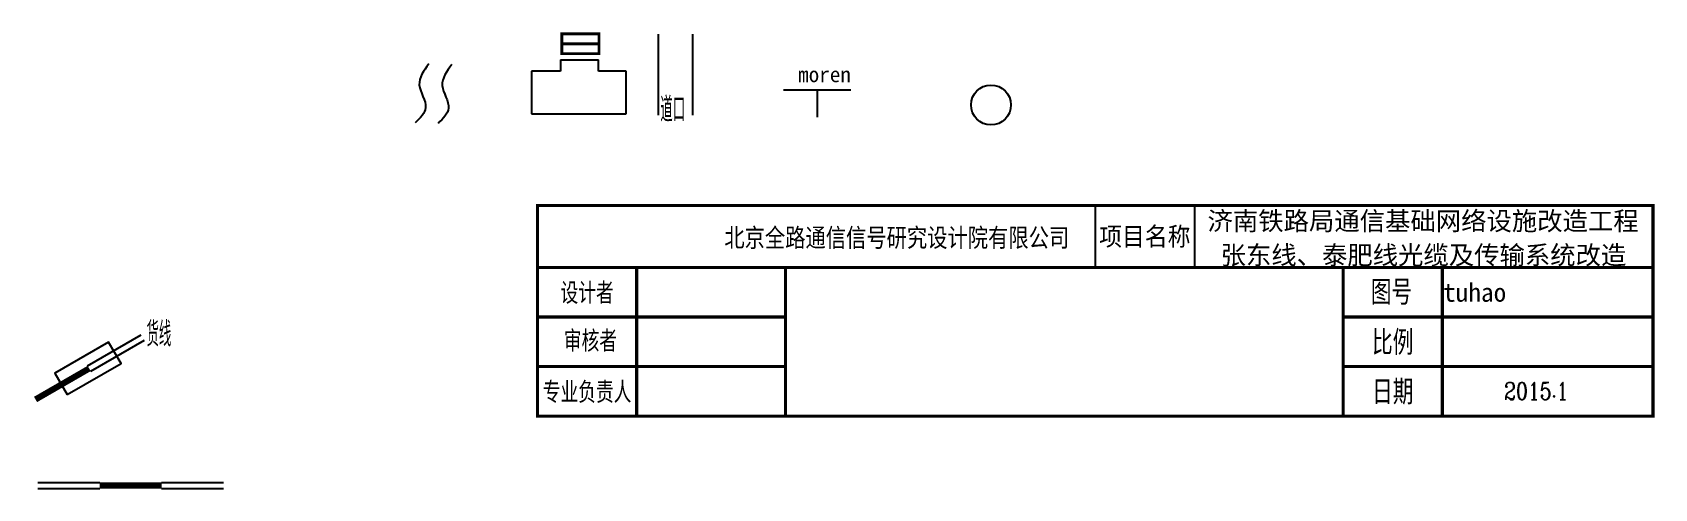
# Model space of a CAD drawing. Header units: inches. Extents: x -2053 to 93, y -57 to 178.
# Drawn here: x -169.2 to 92.5, y -57.5 to 16.2 of the extents above.
import ezdxf
from ezdxf.enums import TextEntityAlignment as Align

# ---------------------------------------------------------------- set-up
doc = ezdxf.new("R2010")
doc.units = ezdxf.units.IN
doc.header["$MEASUREMENT"] = 0
doc.layers.add('TABLE', color=7, linetype='Continuous')
doc.styles.add('H', font='', dxfattribs={"width": 0.9, "height": 300})
doc.styles.add('ROMANC', font='romanc.shx', dxfattribs={"width": 0.8, "bigfont": 'hztxt.shx'})
doc.styles.add('RT_TABLE', font='ROMANS.shx', dxfattribs={"width": 0.5, "bigfont": 'HZFS1.shx'})
doc.styles.get("Standard").update_dxf_attribs({"font": ''})
doc.styles.add('宋体', font='')
doc.styles.get('H').set_extended_font_data('SimSun')
doc.styles.get('Standard').set_extended_font_data('SimSun')
doc.styles.get('宋体').set_extended_font_data('SimSun')

# ---------------------------------------------------------------- blocks, each defined once
blk = doc.blocks.new('qiao')
at = {"layer": 'TABLE'}
for p, q in [((-5.37, 4.33), (5.45, 4.33)), ((0.04, 4.33), (0.04, -0.12))]:
    blk.add_line(p, q, dxfattribs=at)
blk.add_attdef('K0+000', text='', height=2.5).set_placement((1.22, 6.78), align=Align.MIDDLE)
blk = doc.blocks.new('daokou')
for p, q in [((-2.74, 5.4), (-2.74, -7.68)), ((2.8, 5.4), (2.8, -7.68))]:
    blk.add_line(p, q)
at = {"layer": 'TABLE', "insert": (-0.4, -6.75), "char_height": 4, "width": 20, "attachment_point": 5, "style": 'RT_TABLE'}
blk.add_mtext('道口', dxfattribs=at)
blk.add_mtext('道口', dxfattribs=at)
blk = doc.blocks.new('handong')
at = {"color": 0}
blk.add_circle((-0.08, -0.02), 3.22, dxfattribs=at)
blk = doc.blocks.new('tongxinzhan')
at = {"color": 0, "lineweight": -3}
for p, q in [((-3.02, 8.79), (-3.02, 6.94)), ((-3.02, 8.79), (3.1, 8.79)), ((3.1, 6.94), (3.1, 8.79)), ((-3.02, 6.94), (-7.72, 6.94)), ((-7.72, 6.94), (-7.72, 0.07)), ((7.53, 6.94), (3.1, 6.94)), ((7.53, 0.07), (7.53, 6.94)), ((-7.72, 0.07), (7.53, 0.07))]:
    blk.add_line(p, q, dxfattribs=at)
at = {"const_width": 0.475}
blk.add_lwpolyline([(3.17, 9.76), (-2.81, 9.76), (-2.81, 12.96), (3.17, 12.96)], close=True, dxfattribs=at)
blk.add_lwpolyline([(-2.81, 11.36), (3.17, 11.36)], dxfattribs=at)
blk = doc.blocks.new('sign')
for p, q in [((90.25, 34.25), (90.25, 24.25)), ((106.25, 34.25), (106.25, 24.25)), ((106.25, 34.25), (106.25, 24.25)), ((40.25, 24.25), (0.25, 24.25)), ((180.25, 24.25), (0.25, 24.25)), ((0.25, 24.25), (0.25, 0.25)), ((40.25, 24.25), (0.25, 24.25)), ((130.25, 24.25), (130.25, 0.25)), ((180.25, 24.25), (180.25, 0.25)), ((180.25, 0.25), (0.25, 0.25))]:
    blk.add_line(p, q)
at = {"const_width": 0.5}
for points in [[(0.25, 34.25), (180.25, 34.25), (180.25, 24.25), (0.25, 24.25)], [(0.25, 24.25), (180.25, 24.25), (180.25, 0.25), (0.25, 0.25)]]:
    blk.add_lwpolyline(points, close=True, dxfattribs=at)
for points in [[(16.25, 24.25), (16.25, 0.25)], [(40.25, 24.25), (40.25, 0.25)], [(40.25, 24.25), (40.25, 0.25)], [(130.25, 24.25), (130.25, 0.25)], [(130.25, 24.25), (180.25, 24.25)], [(130.25, 24.25), (180.25, 24.25)], [(146.25, 24.25), (146.25, 0.25)], [(180.25, 24.25), (180.25, 0.25)], [(0.25, 16.25), (40.25, 16.25)], [(130.25, 16.25), (180.25, 16.25)], [(0.25, 8.25), (40.25, 8.25)], [(130.25, 8.25), (180.25, 8.25)], [(0.25, 0.25), (180.25, 0.25)], [(0.25, 0.25), (76.25, 0.25)], [(0.25, 0.25), (180.25, 0.25)]]:
    blk.add_lwpolyline(points, dxfattribs=at)
for s, height, style, width, p in [('北京全路通信信号研究设计院有限公司', 3, 'H', 0.8, (58.22, 29.06)), ('项目名称', 3, 'H', 0.9, (98.25, 29.25)), ('图号', 3.5, '宋体', 0.7, (138.05, 20.35)), ('比例', 3.5, '宋体', 0.7, (138.25, 12.25)), ('日期', 3.5, '宋体', 0.7, (138.25, 4.25))]:
    blk.add_text(s, height=height, dxfattribs=dict(style=style, width=width)).set_placement(p, align=Align.MIDDLE_CENTER)
at = {"style": '宋体', "width": 0.7}
for s, p in [('设计者', (8.25, 20.25)), ('审核者', (8.79, 12.52)), ('专业负责人', (8.25, 4.25))]:
    blk.add_text(s, height=3, dxfattribs=at).set_placement(p, align=Align.MIDDLE)
for tag, p in [('PROGRAM_NAME_001', (108.37, 30.25)), ('PROGRAM_NAME_002', (110.47, 24.74)), ('TUHAO_001', (146.37, 18.71))]:
    blk.add_attdef(tag, p, '', height=3)
blk.add_attdef('TU_NAME', text='', height=3.5).set_placement((85.25, 12.75), align=Align.MIDDLE_CENTER)
at = {"style": 'ROMANC', "width": 0.8}
blk.add_attdef('RIQI_001', (156.22, 2.88), '', height=2.8, dxfattribs=at)
blk = doc.blocks.new('guogou')
at = {"color": 0}
for points in [[(-0.79, 5.11), (-2.32, 1.71), (-1.3, -1.95), (-3, -4.41)], [(2.92, 5.01), (1.38, 1.62), (2.4, -2.04), (0.7, -4.5)]]:
    blk.add_spline(points, degree=3, dxfattribs=at)
blk = doc.blocks.new('cxguogui')
at = {"layer": 'TABLE'}
for p, q in [((2.66, 1.87), (11.32, 6.87)), ((3.16, 1), (11.82, 6))]:
    blk.add_line(p, q, dxfattribs=at)
blk.add_lwpolyline([(-0.62, -2.77), (8.04, 2.23), (6.04, 5.69), (-2.62, 0.69)], close=True, dxfattribs=at)
at = {"layer": 'TABLE', "const_width": 1}
blk.add_lwpolyline([(-5.75, -3.57), (2.91, 1.43)], dxfattribs=at)
at = {"layer": 'TABLE', "insert": (14.15, 6.98), "char_height": 4, "width": 10, "attachment_point": 5, "style": 'RT_TABLE'}
blk.add_mtext('货线', dxfattribs=at)
blk = doc.blocks.new('zxguogui')
at = {"layer": 'TABLE'}
for p, q in [((-15.4, 0.54), (-5.4, 0.54)), ((4.6, 0.54), (14.6, 0.54)), ((-15.4, -0.46), (-5.4, -0.46)), ((4.6, -0.46), (14.6, -0.46))]:
    blk.add_line(p, q, dxfattribs=at)
at = {"layer": 'TABLE', "const_width": 1}
blk.add_lwpolyline([(-5.4, 0.04), (4.6, 0.04)], dxfattribs=at)

msp = doc.modelspace()

# ---------------------------------------------------------------- block references
for name, p in [('tongxinzhan', (-81, 3)), ('daokou', (-65.54, 10.5)), ('guogou', (-104.5, 6)), ('handong', (-14.5, 4.5)), ('cxguogui', (-163, -39.5)), ('zxguogui', (-153, -57))]:
    msp.add_blockref(name, p)
for name, p, values in [('qiao', (-42.66, 2.61), {'K0+000': 'moren'}), ('sign', (-88, -46), {'PROGRAM_NAME_001': '济南铁路局通信基础网络设施改造工程', 'TUHAO_001': 'tuhao', 'RIQI_001': '2015.1', 'PROGRAM_NAME_002': '张东线、泰肥线光缆及传输系统改造'})]:
    msp.add_blockref(name, p).add_auto_attribs(values)

doc.saveas('drawing.dxf')
